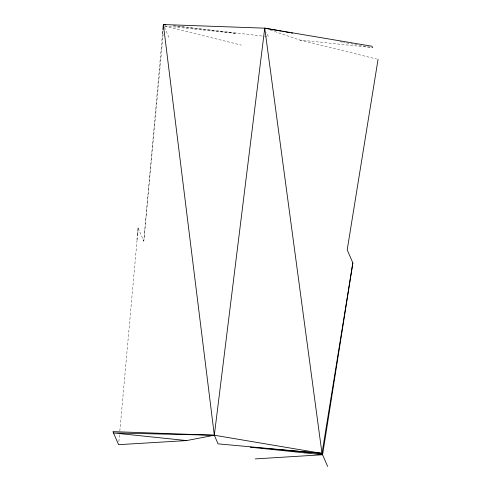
<?xml version="1.0" encoding="UTF-8"?>
<svg xmlns="http://www.w3.org/2000/svg" width="491" height="491" viewBox="0 0 491 491"><rect width="100%" height="100%" fill="white"/><g stroke="black" fill="none" stroke-linecap="round" stroke-linejoin="round"><path stroke-width="0.37" stroke-dasharray="2.46 1.84" d="M118.865 441.624L119.485 434.762M119.829 430.945L137.044 240.289M138.149 228.088L143.795 241.136L162.46 34.462M143.795 241.136L163.147 34.284M164.694 25.968L236.318 33.431L173.237 25.753M270.467 30.104L299.854 40.047L372.988 47.67L343.669 42.386M174.017 25.79L263.894 36.248M264.655 36.334L268.46 36.776L266.453 32.142M339.913 41.71L342.914 42.251M299.854 40.047L376.579 59.018M164.669 26.072L241.388 45.141M164.528 27.269L169.002 37.604"/><path stroke-width="0.74" d="M137.118 239.522L137.253 238M137.462 235.711L137.738 232.66M137.873 231.138L138.149 228.088M162.527 33.701L162.736 31.412M162.871 29.89L163.356 24.55L264.735 28.165L372.411 46.326M327.644 466.45L321.998 453.396L218.053 443.852L214.321 435.235L264.735 28.165L281.269 31.142M255.259 458.907L322.581 454.74L352.851 262.912L347.205 249.864L378.058 59.38M352.851 262.912L321.998 453.396L250.189 447.197L322.581 454.74M165.639 24.814L163.356 24.55L214.321 435.235L112.942 431.62L118.589 444.674L186.66 440.58L214.321 435.235L321.998 453.396L264.735 28.165L266.165 28.65M214.321 435.235L113.525 432.958L186.66 440.58M163.356 24.55L165.633 24.826M282.773 31.412L284.277 31.682M285.78 31.958L289.543 32.633M291.046 32.903L292.55 33.173"/></g></svg>
